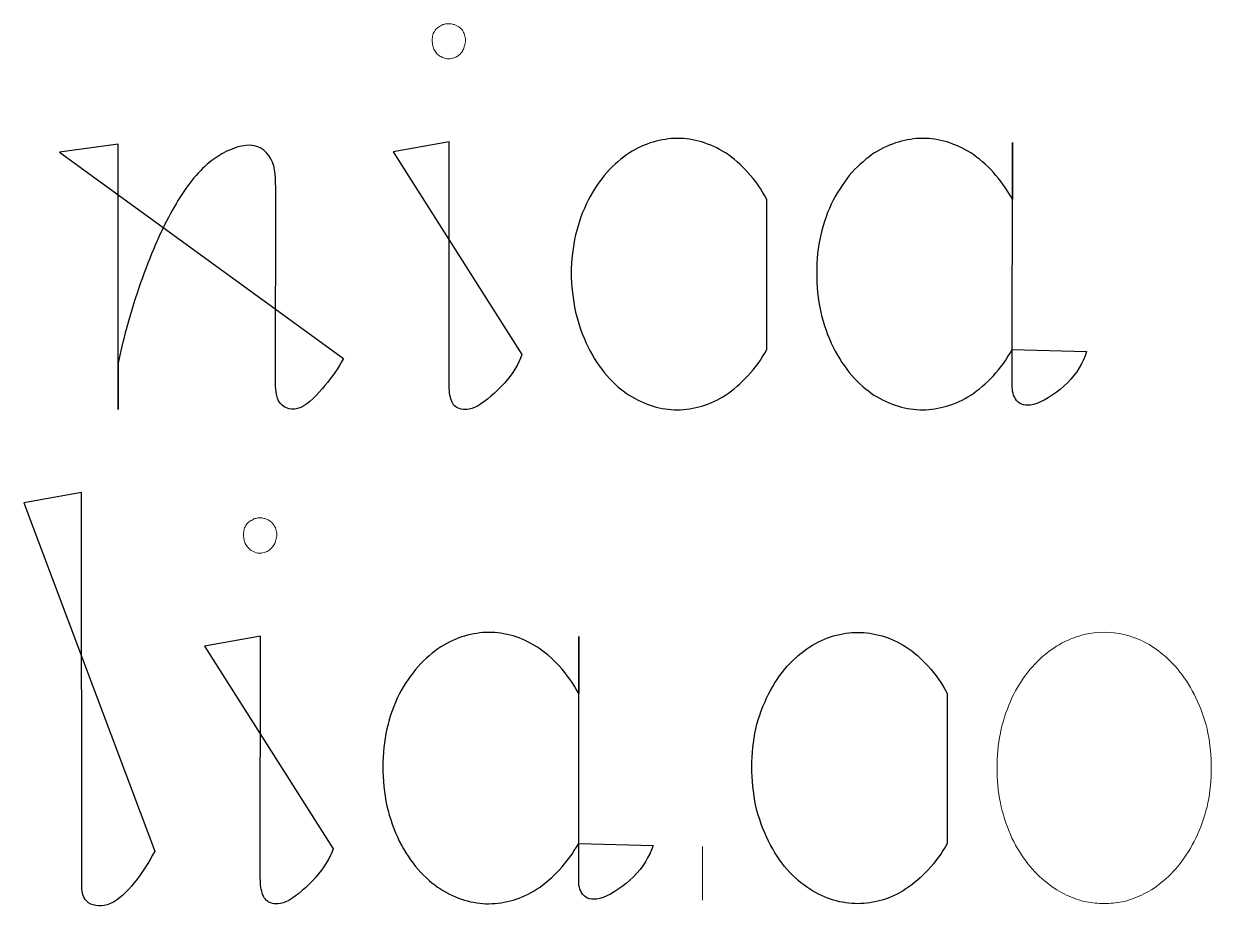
# Model space of a CAD drawing. Header units: centimetres. Extents: x -9.8 to 9.8, y -7.3 to 7.3.
# Drawn here: x -7.575 to -6.762, y 6.019 to 6.623 of the extents above; entities that cross this region are included whole.
import ezdxf

# ---------------------------------------------------------------- set-up
doc = ezdxf.new("R2010")
doc.units = ezdxf.units.CM
doc.header["$MEASUREMENT"] = 0
doc.layers.add('Layer 1', color=7, linetype='Continuous')

msp = doc.modelspace()

# ---------------------------------------------------------------- linework, layer by layer
at = {"layer": 'Layer 1', "color": 7, "lineweight": 0}
for points, knots in [([(-7.28824, 6.62276), (-7.28747, 6.62295), (-7.28671, 6.62313), (-7.28575, 6.62332), (-7.28575, 6.62332), (-7.28498, 6.62332), (-7.28403, 6.62332), (-7.28308, 6.62332), (-7.28308, 6.62332), (-7.28213, 6.62313), (-7.28136, 6.62295), (-7.28022, 6.62276), (-7.28022, 6.62276), (-7.27831, 6.62181), (-7.27622, 6.62067), (-7.2749, 6.61895), (-7.2749, 6.61895), (-7.27432, 6.61781), (-7.27376, 6.61686), (-7.27337, 6.61572), (-7.27337, 6.61572), (-7.27298, 6.61458), (-7.27279, 6.61323), (-7.27279, 6.61191), (-7.27279, 6.61191), (-7.27279, 6.61077), (-7.27298, 6.60942), (-7.27337, 6.60829), (-7.27337, 6.60829), (-7.27376, 6.60716), (-7.27393, 6.60601), (-7.27451, 6.60525), (-7.27451, 6.60525), (-7.27507, 6.6043), (-7.27565, 6.60334), (-7.27642, 6.60258), (-7.27642, 6.60258), (-7.27737, 6.60181), (-7.27793, 6.60126), (-7.2787, 6.60086), (-7.2787, 6.60086), (-7.27965, 6.6003), (-7.28042, 6.59991), (-7.28137, 6.59972), (-7.28137, 6.59972), (-7.28423, 6.59877), (-7.28709, 6.59932), (-7.28957, 6.60086), (-7.28957, 6.60086), (-7.29052, 6.60126), (-7.29129, 6.60181), (-7.29206, 6.60258), (-7.29206, 6.60258), (-7.29301, 6.60335), (-7.29338, 6.6043), (-7.29397, 6.60525), (-7.29397, 6.60525), (-7.29453, 6.60602), (-7.29492, 6.60716), (-7.29511, 6.60829), (-7.29511, 6.60829), (-7.29548, 6.60943), (-7.29548, 6.61078), (-7.29548, 6.61191), (-7.29548, 6.61191), (-7.29548, 6.61326), (-7.29548, 6.61458), (-7.29511, 6.61572), (-7.29511, 6.61572), (-7.29474, 6.61686), (-7.29416, 6.61781), (-7.29358, 6.61895), (-7.29358, 6.61895), (-7.293, 6.61972), (-7.29205, 6.62048), (-7.2913, 6.62104), (-7.2913, 6.62104), (-7.29014, 6.62162), (-7.28919, 6.6222), (-7.28824, 6.62276)], [0, 0, 0, 0, 0.047619, 0.047619, 0.047619, 0.047619, 0.095238, 0.095238, 0.095238, 0.095238, 0.142857, 0.142857, 0.142857, 0.142857, 0.190476, 0.190476, 0.190476, 0.190476, 0.238095, 0.238095, 0.238095, 0.238095, 0.285714, 0.285714, 0.285714, 0.285714, 0.333333, 0.333333, 0.333333, 0.333333, 0.380952, 0.380952, 0.380952, 0.380952, 0.428571, 0.428571, 0.428571, 0.428571, 0.47619, 0.47619, 0.47619, 0.47619, 0.52381, 0.52381, 0.52381, 0.52381, 0.571429, 0.571429, 0.571429, 0.571429, 0.619048, 0.619048, 0.619048, 0.619048, 0.666667, 0.666667, 0.666667, 0.666667, 0.714286, 0.714286, 0.714286, 0.714286, 0.761905, 0.761905, 0.761905, 0.761905, 0.809524, 0.809524, 0.809524, 0.809524, 0.857143, 0.857143, 0.857143, 0.857143, 0.904762, 0.904762, 0.904762, 0.904762, 1, 1, 1, 1]), ([(-7.41759, 6.28444), (-7.41664, 6.28463), (-7.41587, 6.28481), (-7.41492, 6.285), (-7.41492, 6.285), (-7.41415, 6.285), (-7.4132, 6.285), (-7.41225, 6.285), (-7.41225, 6.285), (-7.4113, 6.28481), (-7.41034, 6.28463), (-7.40939, 6.28444), (-7.40939, 6.28444), (-7.40748, 6.28367), (-7.40539, 6.28235), (-7.40426, 6.28063), (-7.40426, 6.28063), (-7.40349, 6.27949), (-7.40294, 6.27854), (-7.40254, 6.27738), (-7.40254, 6.27738), (-7.40217, 6.27606), (-7.40196, 6.27489), (-7.40196, 6.27357), (-7.40196, 6.27357), (-7.40196, 6.27225), (-7.40215, 6.27108), (-7.40254, 6.26995), (-7.40254, 6.26995), (-7.40273, 6.26881), (-7.4031, 6.26767), (-7.40368, 6.26691), (-7.40368, 6.26691), (-7.40424, 6.26596), (-7.40482, 6.265), (-7.40559, 6.26442), (-7.40559, 6.26442), (-7.40636, 6.26347), (-7.4071, 6.26289), (-7.40787, 6.26251), (-7.40787, 6.26251), (-7.40882, 6.26195), (-7.40959, 6.26156), (-7.41054, 6.26137), (-7.41054, 6.26137), (-7.4134, 6.2606), (-7.41626, 6.26081), (-7.41893, 6.26251), (-7.41893, 6.26251), (-7.4197, 6.26288), (-7.42046, 6.26346), (-7.42121, 6.26442), (-7.42121, 6.26442), (-7.42198, 6.265), (-7.42253, 6.26595), (-7.42312, 6.26691), (-7.42312, 6.26691), (-7.42368, 6.26768), (-7.42407, 6.26882), (-7.42426, 6.26995), (-7.42426, 6.26995), (-7.42463, 6.27109), (-7.42463, 6.27223), (-7.42463, 6.27357), (-7.42463, 6.27357), (-7.42463, 6.27492), (-7.42463, 6.27606), (-7.42426, 6.27738), (-7.42426, 6.27738), (-7.42389, 6.27852), (-7.42349, 6.27947), (-7.42273, 6.28063), (-7.42273, 6.28063), (-7.42196, 6.2814), (-7.42138, 6.28216), (-7.42045, 6.28272), (-7.42045, 6.28272), (-7.41931, 6.28348), (-7.41836, 6.28367), (-7.41759, 6.28444)], [0, 0, 0, 0, 0.047619, 0.047619, 0.047619, 0.047619, 0.095238, 0.095238, 0.095238, 0.095238, 0.142857, 0.142857, 0.142857, 0.142857, 0.190476, 0.190476, 0.190476, 0.190476, 0.238095, 0.238095, 0.238095, 0.238095, 0.285714, 0.285714, 0.285714, 0.285714, 0.333333, 0.333333, 0.333333, 0.333333, 0.380952, 0.380952, 0.380952, 0.380952, 0.428571, 0.428571, 0.428571, 0.428571, 0.47619, 0.47619, 0.47619, 0.47619, 0.52381, 0.52381, 0.52381, 0.52381, 0.571429, 0.571429, 0.571429, 0.571429, 0.619048, 0.619048, 0.619048, 0.619048, 0.666667, 0.666667, 0.666667, 0.666667, 0.714286, 0.714286, 0.714286, 0.714286, 0.761905, 0.761905, 0.761905, 0.761905, 0.809524, 0.809524, 0.809524, 0.809524, 0.857143, 0.857143, 0.857143, 0.857143, 0.904762, 0.904762, 0.904762, 0.904762, 1, 1, 1, 1]), ([(-6.83601, 6.02115), (-6.83601, 6.02115), (-6.83734, 6.02115), (-6.83734, 6.02115), (-6.83734, 6.02115), (-6.84134, 6.02115), (-6.84515, 6.02171), (-6.84954, 6.02247), (-6.84954, 6.02247), (-6.85393, 6.02382), (-6.85848, 6.02533), (-6.86306, 6.02763), (-6.86306, 6.02763), (-6.86745, 6.02991), (-6.87219, 6.03295), (-6.87658, 6.03676), (-6.87658, 6.03676), (-6.88097, 6.04038), (-6.88515, 6.04496), (-6.88933, 6.05028), (-6.88933, 6.05028), (-6.89333, 6.05562), (-6.89695, 6.06171), (-6.89981, 6.06838), (-6.89981, 6.06838), (-6.90267, 6.07523), (-6.90515, 6.08248), (-6.90666, 6.0901), (-6.90666, 6.0901), (-6.90819, 6.09791), (-6.90894, 6.10592), (-6.90894, 6.11391), (-6.90894, 6.11391), (-6.90894, 6.1219), (-6.90817, 6.12992), (-6.90666, 6.13772), (-6.90666, 6.13772), (-6.90513, 6.14534), (-6.90266, 6.15259), (-6.89981, 6.15944), (-6.89981, 6.15944), (-6.89695, 6.16611), (-6.89333, 6.17219), (-6.88933, 6.17754), (-6.88933, 6.17754), (-6.88515, 6.18288), (-6.88094, 6.18744), (-6.87658, 6.19106), (-6.87658, 6.19106), (-6.86764, 6.19868), (-6.85848, 6.20286), (-6.84933, 6.20516), (-6.84933, 6.20516), (-6.8402, 6.20725), (-6.83105, 6.20725), (-6.82189, 6.20516), (-6.82189, 6.20516), (-6.8175, 6.20402), (-6.81276, 6.20249), (-6.80837, 6.20021), (-6.80837, 6.20021), (-6.80361, 6.19793), (-6.79922, 6.19489), (-6.79485, 6.19108), (-6.79485, 6.19108), (-6.79027, 6.18746), (-6.78609, 6.18288), (-6.78228, 6.17756), (-6.78228, 6.17756), (-6.77828, 6.17222), (-6.77466, 6.16613), (-6.77162, 6.15946), (-6.77162, 6.15946), (-6.76858, 6.15261), (-6.76609, 6.14536), (-6.76458, 6.13774), (-6.76458, 6.13774), (-6.76305, 6.12993), (-6.7623, 6.12192), (-6.7623, 6.11393), (-6.7623, 6.11393), (-6.7623, 6.10594), (-6.76307, 6.09792), (-6.76458, 6.09012), (-6.76458, 6.09012), (-6.76611, 6.0825), (-6.76858, 6.07525), (-6.77162, 6.0684), (-6.77162, 6.0684), (-6.77466, 6.06173), (-6.77829, 6.05565), (-6.78228, 6.0503), (-6.78228, 6.0503), (-6.78609, 6.04496), (-6.79027, 6.0404), (-6.79485, 6.03678), (-6.79485, 6.03678), (-6.79924, 6.03297), (-6.80361, 6.02993), (-6.80837, 6.02765), (-6.80837, 6.02765), (-6.81276, 6.02537), (-6.8175, 6.02384), (-6.82171, 6.02249), (-6.82171, 6.02249), (-6.8261, 6.02172), (-6.8301, 6.02117), (-6.83391, 6.02117), (-6.83391, 6.02117), (-6.83391, 6.02117), (-6.83601, 6.02118), (-6.83601, 6.02118), (-6.83601, 6.02118), (-6.83601, 6.02118), (-6.83601, 6.02115), (-6.83601, 6.02115)], [0, 0, 0, 0, 0.033333, 0.033333, 0.033333, 0.033333, 0.066667, 0.066667, 0.066667, 0.066667, 0.1, 0.1, 0.1, 0.1, 0.133333, 0.133333, 0.133333, 0.133333, 0.166667, 0.166667, 0.166667, 0.166667, 0.2, 0.2, 0.2, 0.2, 0.233333, 0.233333, 0.233333, 0.233333, 0.266667, 0.266667, 0.266667, 0.266667, 0.3, 0.3, 0.3, 0.3, 0.333333, 0.333333, 0.333333, 0.333333, 0.366667, 0.366667, 0.366667, 0.366667, 0.4, 0.4, 0.4, 0.4, 0.433333, 0.433333, 0.433333, 0.433333, 0.466667, 0.466667, 0.466667, 0.466667, 0.5, 0.5, 0.5, 0.5, 0.533333, 0.533333, 0.533333, 0.533333, 0.566667, 0.566667, 0.566667, 0.566667, 0.6, 0.6, 0.6, 0.6, 0.633333, 0.633333, 0.633333, 0.633333, 0.666667, 0.666667, 0.666667, 0.666667, 0.7, 0.7, 0.7, 0.7, 0.733333, 0.733333, 0.733333, 0.733333, 0.766667, 0.766667, 0.766667, 0.766667, 0.8, 0.8, 0.8, 0.8, 0.833333, 0.833333, 0.833333, 0.833333, 0.866667, 0.866667, 0.866667, 0.866667, 0.9, 0.9, 0.9, 0.9, 0.933333, 0.933333, 0.933333, 0.933333, 1, 1, 1, 1]), ([(-7.11052, 6.0602), (-7.11052, 6.0602), (-7.11052, 6.02345), (-7.11052, 6.02345), (-7.11052, 6.02345), (-7.11052, 6.02345), (-7.11052, 6.0602), (-7.11052, 6.0602)], [0, 0, 0, 0, 0.333333, 0.333333, 0.333333, 0.333333, 1, 1, 1, 1])]:
    msp.add_open_spline(points, degree=3, knots=knots, dxfattribs=at)
at = {"layer": 'Layer 1', "color": 7}
for points, knots in [([(-7.06649, 6.40024), (-7.07011, 6.39376), (-7.07469, 6.38749), (-7.07945, 6.38233), (-7.07945, 6.38233), (-7.08421, 6.3772), (-7.08935, 6.37262), (-7.09469, 6.36918), (-7.09469, 6.36918), (-7.10003, 6.36556), (-7.10554, 6.36328), (-7.11107, 6.36156), (-7.11107, 6.36156), (-7.11641, 6.36003), (-7.12213, 6.35907), (-7.12784, 6.35907), (-7.12784, 6.35907), (-7.13869, 6.35907), (-7.14993, 6.36232), (-7.16081, 6.36918), (-7.16081, 6.36918), (-7.16634, 6.37262), (-7.1711, 6.37699), (-7.17605, 6.38252), (-7.17605, 6.38252), (-7.18081, 6.38805), (-7.18518, 6.39453), (-7.1888, 6.40194), (-7.1888, 6.40194), (-7.19242, 6.40937), (-7.19547, 6.41755), (-7.19737, 6.42594), (-7.19737, 6.42594), (-7.19928, 6.43488), (-7.20041, 6.44385), (-7.20041, 6.45261), (-7.20041, 6.45261), (-7.20041, 6.46176), (-7.19927, 6.47052), (-7.19737, 6.47872), (-7.19737, 6.47872), (-7.19546, 6.48711), (-7.19242, 6.49528), (-7.1888, 6.50253), (-7.1888, 6.50253), (-7.18518, 6.50957), (-7.18081, 6.51605), (-7.17605, 6.52158), (-7.17605, 6.52158), (-7.1711, 6.52692), (-7.16594, 6.53129), (-7.16062, 6.53492), (-7.16062, 6.53492), (-7.15528, 6.53817), (-7.14977, 6.54082), (-7.14424, 6.54235), (-7.14424, 6.54235), (-7.13871, 6.54386), (-7.13318, 6.54484), (-7.12786, 6.54484), (-7.12786, 6.54484), (-7.11662, 6.54484), (-7.10558, 6.54161), (-7.09471, 6.53492), (-7.09471, 6.53492), (-7.08937, 6.5313), (-7.08423, 6.52693), (-7.07947, 6.52158), (-7.07947, 6.52158), (-7.07452, 6.51624), (-7.07013, 6.50978), (-7.06651, 6.50311), (-7.06651, 6.50311), (-7.06651, 6.50311), (-7.06649, 6.40024), (-7.06649, 6.40024)], [0, 0, 0, 0, 0.05, 0.05, 0.05, 0.05, 0.1, 0.1, 0.1, 0.1, 0.15, 0.15, 0.15, 0.15, 0.2, 0.2, 0.2, 0.2, 0.25, 0.25, 0.25, 0.25, 0.3, 0.3, 0.3, 0.3, 0.35, 0.35, 0.35, 0.35, 0.4, 0.4, 0.4, 0.4, 0.45, 0.45, 0.45, 0.45, 0.5, 0.5, 0.5, 0.5, 0.55, 0.55, 0.55, 0.55, 0.6, 0.6, 0.6, 0.6, 0.65, 0.65, 0.65, 0.65, 0.7, 0.7, 0.7, 0.7, 0.75, 0.75, 0.75, 0.75, 0.8, 0.8, 0.8, 0.8, 0.85, 0.85, 0.85, 0.85, 0.9, 0.9, 0.9, 0.9, 1, 1, 1, 1]), ([(-6.89848, 6.40024), (-6.90229, 6.39376), (-6.90668, 6.38749), (-6.91144, 6.38233), (-6.91144, 6.38233), (-6.9162, 6.3772), (-6.92155, 6.37262), (-6.92687, 6.36918), (-6.92687, 6.36918), (-6.932, 6.36556), (-6.93753, 6.36328), (-6.94343, 6.36156), (-6.94343, 6.36156), (-6.94856, 6.36003), (-6.95409, 6.35907), (-6.95981, 6.35907), (-6.95981, 6.35907), (-6.97087, 6.35907), (-6.98211, 6.36232), (-6.99315, 6.36918), (-6.99315, 6.36918), (-6.99828, 6.37262), (-7.00344, 6.37699), (-7.00839, 6.38252), (-7.00839, 6.38252), (-7.01297, 6.38805), (-7.01733, 6.39453), (-7.02114, 6.40194), (-7.02114, 6.40194), (-7.02476, 6.40937), (-7.02762, 6.41755), (-7.02953, 6.42594), (-7.02953, 6.42594), (-7.03162, 6.43488), (-7.03239, 6.44385), (-7.03239, 6.45261), (-7.03239, 6.45261), (-7.03239, 6.46176), (-7.03162, 6.47052), (-7.02953, 6.47872), (-7.02953, 6.47872), (-7.02762, 6.48711), (-7.02477, 6.49528), (-7.02114, 6.50253), (-7.02114, 6.50253), (-7.01733, 6.50957), (-7.01294, 6.51605), (-7.00839, 6.52158), (-7.00839, 6.52158), (-7.00326, 6.52692), (-6.9981, 6.53129), (-6.99278, 6.53492), (-6.99278, 6.53492), (-6.98744, 6.53817), (-6.98193, 6.54082), (-6.9764, 6.54235), (-6.9764, 6.54235), (-6.97087, 6.54386), (-6.96534, 6.54484), (-6.95984, 6.54484), (-6.95984, 6.54484), (-6.94881, 6.54484), (-6.93775, 6.54161), (-6.92687, 6.53492), (-6.92687, 6.53492), (-6.92153, 6.5313), (-6.91621, 6.52693), (-6.91144, 6.52158), (-6.91144, 6.52158), (-6.90668, 6.51624), (-6.9021, 6.50978), (-6.89829, 6.50311), (-6.89829, 6.50311), (-6.89829, 6.50311), (-6.89829, 6.54198), (-6.89829, 6.54198), (-6.89829, 6.54198), (-6.89829, 6.54198), (-6.89848, 6.37453), (-6.89848, 6.37453), (-6.89848, 6.37453), (-6.89848, 6.37091), (-6.89734, 6.3671), (-6.89467, 6.36442), (-6.89467, 6.36442), (-6.89181, 6.36214), (-6.88782, 6.36117), (-6.88171, 6.36347), (-6.88171, 6.36347), (-6.87541, 6.36575), (-6.86705, 6.37128), (-6.86075, 6.37757), (-6.86075, 6.37757), (-6.85427, 6.38405), (-6.85009, 6.39109), (-6.8476, 6.3989), (-6.8476, 6.3989), (-6.8476, 6.3989), (-6.89848, 6.40024), (-6.89848, 6.40024)], [0, 0, 0, 0, 0.038462, 0.038462, 0.038462, 0.038462, 0.076923, 0.076923, 0.076923, 0.076923, 0.115385, 0.115385, 0.115385, 0.115385, 0.153846, 0.153846, 0.153846, 0.153846, 0.192308, 0.192308, 0.192308, 0.192308, 0.230769, 0.230769, 0.230769, 0.230769, 0.269231, 0.269231, 0.269231, 0.269231, 0.307692, 0.307692, 0.307692, 0.307692, 0.346154, 0.346154, 0.346154, 0.346154, 0.384615, 0.384615, 0.384615, 0.384615, 0.423077, 0.423077, 0.423077, 0.423077, 0.461538, 0.461538, 0.461538, 0.461538, 0.5, 0.5, 0.5, 0.5, 0.538462, 0.538462, 0.538462, 0.538462, 0.576923, 0.576923, 0.576923, 0.576923, 0.615385, 0.615385, 0.615385, 0.615385, 0.653846, 0.653846, 0.653846, 0.653846, 0.692308, 0.692308, 0.692308, 0.692308, 0.730769, 0.730769, 0.730769, 0.730769, 0.769231, 0.769231, 0.769231, 0.769231, 0.807692, 0.807692, 0.807692, 0.807692, 0.846154, 0.846154, 0.846154, 0.846154, 0.884615, 0.884615, 0.884615, 0.884615, 0.923077, 0.923077, 0.923077, 0.923077, 1, 1, 1, 1]), ([(-7.55057, 6.53531), (-7.55057, 6.53531), (-7.51056, 6.54084), (-7.51056, 6.54084), (-7.51056, 6.54084), (-7.51056, 6.54084), (-7.51056, 6.35928), (-7.51056, 6.35928), (-7.51056, 6.35928), (-7.51056, 6.35928), (-7.51056, 6.39108), (-7.51056, 6.39108), (-7.51056, 6.39108), (-7.5058, 6.41336), (-7.49932, 6.43508), (-7.49265, 6.45281), (-7.49265, 6.45281), (-7.48617, 6.47109), (-7.47913, 6.48557), (-7.47225, 6.49776), (-7.47225, 6.49776), (-7.46521, 6.50996), (-7.45815, 6.51967), (-7.44958, 6.5271), (-7.44958, 6.5271), (-7.44101, 6.53432), (-7.4309, 6.5393), (-7.42291, 6.54006), (-7.42291, 6.54006), (-7.4151, 6.54083), (-7.40939, 6.53702), (-7.40595, 6.53091), (-7.40595, 6.53091), (-7.40251, 6.52482), (-7.4027, 6.51644), (-7.4027, 6.50824), (-7.4027, 6.50824), (-7.4027, 6.50824), (-7.40289, 6.37965), (-7.40289, 6.37965), (-7.40289, 6.37965), (-7.40289, 6.37393), (-7.4027, 6.36764), (-7.39964, 6.36364), (-7.39964, 6.36364), (-7.39641, 6.35964), (-7.39125, 6.3583), (-7.38554, 6.3606), (-7.38554, 6.3606), (-7.38001, 6.36309), (-7.37411, 6.36954), (-7.36898, 6.37565), (-7.36898, 6.37565), (-7.36385, 6.38174), (-7.35964, 6.38785), (-7.35623, 6.39412), (-7.35623, 6.39412), (-7.35623, 6.39412), (-7.55057, 6.53531), (-7.55057, 6.53531)], [0, 0, 0, 0, 0.0625, 0.0625, 0.0625, 0.0625, 0.125, 0.125, 0.125, 0.125, 0.1875, 0.1875, 0.1875, 0.1875, 0.25, 0.25, 0.25, 0.25, 0.3125, 0.3125, 0.3125, 0.3125, 0.375, 0.375, 0.375, 0.375, 0.4375, 0.4375, 0.4375, 0.4375, 0.5, 0.5, 0.5, 0.5, 0.5625, 0.5625, 0.5625, 0.5625, 0.625, 0.625, 0.625, 0.625, 0.6875, 0.6875, 0.6875, 0.6875, 0.75, 0.75, 0.75, 0.75, 0.8125, 0.8125, 0.8125, 0.8125, 0.875, 0.875, 0.875, 0.875, 1, 1, 1, 1]), ([(-7.32234, 6.53568), (-7.32234, 6.53568), (-7.28387, 6.54253), (-7.28387, 6.54253), (-7.28387, 6.54253), (-7.28387, 6.54253), (-7.28406, 6.37679), (-7.28406, 6.37679), (-7.28406, 6.37679), (-7.28406, 6.37261), (-7.2835, 6.36822), (-7.28234, 6.36536), (-7.28234, 6.36536), (-7.28139, 6.36232), (-7.27948, 6.3606), (-7.27681, 6.35983), (-7.27681, 6.35983), (-7.27395, 6.35888), (-7.27014, 6.35869), (-7.26461, 6.36155), (-7.26461, 6.36155), (-7.25908, 6.36478), (-7.25165, 6.37108), (-7.24614, 6.37735), (-7.24614, 6.37735), (-7.24042, 6.38365), (-7.23661, 6.3901), (-7.23413, 6.3968), (-7.23413, 6.3968), (-7.23413, 6.3968), (-7.32234, 6.53568), (-7.32234, 6.53568)], [0, 0, 0, 0, 0.111111, 0.111111, 0.111111, 0.111111, 0.222222, 0.222222, 0.222222, 0.222222, 0.333333, 0.333333, 0.333333, 0.333333, 0.444444, 0.444444, 0.444444, 0.444444, 0.555556, 0.555556, 0.555556, 0.555556, 0.666667, 0.666667, 0.666667, 0.666667, 0.777778, 0.777778, 0.777778, 0.777778, 1, 1, 1, 1]), ([(-7.32234, 6.53568), (-7.32234, 6.53568), (-7.32234, 6.53568), (-7.32234, 6.53568), (-7.32234, 6.53568), (-7.32234, 6.53568), (-7.32234, 6.53568), (-7.32234, 6.53568)], [0, 0, 0, 0, 0.333333, 0.333333, 0.333333, 0.333333, 1, 1, 1, 1]), ([(-7.55057, 6.53531), (-7.55057, 6.53531), (-7.55057, 6.53531), (-7.55057, 6.53531), (-7.55057, 6.53531), (-7.55057, 6.53531), (-7.55057, 6.53531), (-7.55057, 6.53531)], [0, 0, 0, 0, 0.333333, 0.333333, 0.333333, 0.333333, 1, 1, 1, 1]), ([(-7.06649, 6.40024), (-7.06649, 6.40024), (-7.06649, 6.40024), (-7.06649, 6.40024), (-7.06649, 6.40024), (-7.06649, 6.40024), (-7.06649, 6.40024), (-7.06649, 6.40024)], [0, 0, 0, 0, 0.333333, 0.333333, 0.333333, 0.333333, 1, 1, 1, 1]), ([(-6.89848, 6.40024), (-6.89848, 6.40024), (-6.89848, 6.40024), (-6.89848, 6.40024), (-6.89848, 6.40024), (-6.89848, 6.40024), (-6.89848, 6.40024), (-6.89848, 6.40024)], [0, 0, 0, 0, 0.333333, 0.333333, 0.333333, 0.333333, 1, 1, 1, 1]), ([(-7.57515, 6.29528), (-7.57515, 6.29528), (-7.53552, 6.30234), (-7.53552, 6.30234), (-7.53552, 6.30234), (-7.53552, 6.30234), (-7.53533, 6.0326), (-7.53533, 6.0326), (-7.53533, 6.0326), (-7.53533, 6.0286), (-7.53456, 6.02403), (-7.53075, 6.02157), (-7.53075, 6.02157), (-7.52713, 6.01908), (-7.52141, 6.01853), (-7.51588, 6.02099), (-7.51588, 6.02099), (-7.51016, 6.02348), (-7.50482, 6.0288), (-7.4995, 6.03528), (-7.4995, 6.03528), (-7.49434, 6.04176), (-7.48939, 6.0492), (-7.4854, 6.057), (-7.4854, 6.057), (-7.4854, 6.057), (-7.57515, 6.29528), (-7.57515, 6.29528)], [0, 0, 0, 0, 0.125, 0.125, 0.125, 0.125, 0.25, 0.25, 0.25, 0.25, 0.375, 0.375, 0.375, 0.375, 0.5, 0.5, 0.5, 0.5, 0.625, 0.625, 0.625, 0.625, 0.75, 0.75, 0.75, 0.75, 1, 1, 1, 1]), ([(-7.57515, 6.29528), (-7.57515, 6.29528), (-7.57515, 6.29528), (-7.57515, 6.29528), (-7.57515, 6.29528), (-7.57515, 6.29528), (-7.57515, 6.29528), (-7.57515, 6.29528)], [0, 0, 0, 0, 0.333333, 0.333333, 0.333333, 0.333333, 1, 1, 1, 1]), ([(-7.45151, 6.19736), (-7.45151, 6.19736), (-7.41304, 6.20421), (-7.41304, 6.20421), (-7.41304, 6.20421), (-7.41304, 6.20421), (-7.41323, 6.03847), (-7.41323, 6.03847), (-7.41323, 6.03847), (-7.41323, 6.03408), (-7.41267, 6.03008), (-7.41151, 6.02704), (-7.41151, 6.02704), (-7.41035, 6.024), (-7.40865, 6.02246), (-7.40598, 6.02151), (-7.40598, 6.02151), (-7.40331, 6.02056), (-7.39931, 6.02037), (-7.39378, 6.02323), (-7.39378, 6.02323), (-7.38825, 6.02627), (-7.38082, 6.03276), (-7.37531, 6.03905), (-7.37531, 6.03905), (-7.36978, 6.04553), (-7.36578, 6.0518), (-7.3633, 6.05847), (-7.3633, 6.05847), (-7.3633, 6.05847), (-7.45151, 6.19736), (-7.45151, 6.19736)], [0, 0, 0, 0, 0.111111, 0.111111, 0.111111, 0.111111, 0.222222, 0.222222, 0.222222, 0.222222, 0.333333, 0.333333, 0.333333, 0.333333, 0.444444, 0.444444, 0.444444, 0.444444, 0.555556, 0.555556, 0.555556, 0.555556, 0.666667, 0.666667, 0.666667, 0.666667, 0.777778, 0.777778, 0.777778, 0.777778, 1, 1, 1, 1]), ([(-7.19529, 6.06211), (-7.1991, 6.05563), (-7.20368, 6.04936), (-7.20844, 6.0442), (-7.20844, 6.0442), (-7.2132, 6.03907), (-7.21836, 6.03449), (-7.22368, 6.03105), (-7.22368, 6.03105), (-7.22902, 6.02743), (-7.23453, 6.02515), (-7.24024, 6.02343), (-7.24024, 6.02343), (-7.24558, 6.0219), (-7.25109, 6.02094), (-7.2568, 6.02094), (-7.2568, 6.02094), (-7.26783, 6.02094), (-7.27908, 6.02417), (-7.28995, 6.03105), (-7.28995, 6.03105), (-7.29511, 6.03449), (-7.30024, 6.03886), (-7.30519, 6.04439), (-7.30519, 6.04439), (-7.30995, 6.04992), (-7.31432, 6.0564), (-7.31815, 6.06381), (-7.31815, 6.06381), (-7.32159, 6.07124), (-7.32463, 6.07942), (-7.32654, 6.08781), (-7.32654, 6.08781), (-7.32845, 6.09675), (-7.3294, 6.10572), (-7.3294, 6.11467), (-7.3294, 6.11467), (-7.3294, 6.12362), (-7.32845, 6.1324), (-7.32654, 6.14057), (-7.32654, 6.14057), (-7.32463, 6.14914), (-7.32178, 6.15695), (-7.31815, 6.16438), (-7.31815, 6.16438), (-7.31434, 6.17142), (-7.30995, 6.1779), (-7.30519, 6.18343), (-7.30519, 6.18343), (-7.30024, 6.18877), (-7.29508, 6.19314), (-7.28976, 6.19677), (-7.28976, 6.19677), (-7.28423, 6.2), (-7.2787, 6.20267), (-7.27338, 6.2042), (-7.27338, 6.2042), (-7.26785, 6.20573), (-7.26232, 6.20669), (-7.25682, 6.20669), (-7.25682, 6.20669), (-7.24576, 6.20669), (-7.23452, 6.20346), (-7.22404, 6.19679), (-7.22404, 6.19679), (-7.21851, 6.19317), (-7.21319, 6.1888), (-7.20843, 6.18345), (-7.20843, 6.18345), (-7.20348, 6.17813), (-7.19909, 6.17165), (-7.19528, 6.16477), (-7.19528, 6.16477), (-7.19528, 6.16477), (-7.19528, 6.20382), (-7.19528, 6.20382), (-7.19528, 6.20382), (-7.19528, 6.20382), (-7.19528, 6.03637), (-7.19528, 6.03637), (-7.19528, 6.03637), (-7.19528, 6.03275), (-7.19433, 6.02894), (-7.19147, 6.02626), (-7.19147, 6.02626), (-7.1888, 6.02398), (-7.1848, 6.02303), (-7.17851, 6.02531), (-7.17851, 6.02531), (-7.17242, 6.02759), (-7.16404, 6.03312), (-7.15774, 6.03941), (-7.15774, 6.03941), (-7.15126, 6.04571), (-7.14708, 6.05312), (-7.1444, 6.06074), (-7.1444, 6.06074), (-7.1444, 6.06074), (-7.19529, 6.06211), (-7.19529, 6.06211)], [0, 0, 0, 0, 0.038462, 0.038462, 0.038462, 0.038462, 0.076923, 0.076923, 0.076923, 0.076923, 0.115385, 0.115385, 0.115385, 0.115385, 0.153846, 0.153846, 0.153846, 0.153846, 0.192308, 0.192308, 0.192308, 0.192308, 0.230769, 0.230769, 0.230769, 0.230769, 0.269231, 0.269231, 0.269231, 0.269231, 0.307692, 0.307692, 0.307692, 0.307692, 0.346154, 0.346154, 0.346154, 0.346154, 0.384615, 0.384615, 0.384615, 0.384615, 0.423077, 0.423077, 0.423077, 0.423077, 0.461538, 0.461538, 0.461538, 0.461538, 0.5, 0.5, 0.5, 0.5, 0.538462, 0.538462, 0.538462, 0.538462, 0.576923, 0.576923, 0.576923, 0.576923, 0.615385, 0.615385, 0.615385, 0.615385, 0.653846, 0.653846, 0.653846, 0.653846, 0.692308, 0.692308, 0.692308, 0.692308, 0.730769, 0.730769, 0.730769, 0.730769, 0.769231, 0.769231, 0.769231, 0.769231, 0.807692, 0.807692, 0.807692, 0.807692, 0.846154, 0.846154, 0.846154, 0.846154, 0.884615, 0.884615, 0.884615, 0.884615, 0.923077, 0.923077, 0.923077, 0.923077, 1, 1, 1, 1]), ([(-6.94306, 6.16479), (-6.9465, 6.17164), (-6.95105, 6.17813), (-6.95602, 6.18347), (-6.95602, 6.18347), (-6.96078, 6.18881), (-6.96594, 6.19318), (-6.97126, 6.19681), (-6.97126, 6.19681), (-6.98211, 6.20348), (-6.99317, 6.20671), (-7.00423, 6.20671), (-7.00423, 6.20671), (-7.00976, 6.20671), (-7.01526, 6.20576), (-7.02079, 6.20422), (-7.02079, 6.20422), (-7.02632, 6.20269), (-7.03203, 6.20004), (-7.03717, 6.19679), (-7.03717, 6.19679), (-7.04249, 6.19317), (-7.04765, 6.1888), (-7.0526, 6.18345), (-7.0526, 6.18345), (-7.05736, 6.17792), (-7.06175, 6.17144), (-7.06535, 6.1644), (-7.06535, 6.1644), (-7.06897, 6.15697), (-7.07202, 6.14916), (-7.07411, 6.14059), (-7.07411, 6.14059), (-7.07583, 6.13239), (-7.07678, 6.12363), (-7.07678, 6.11469), (-7.07678, 6.11469), (-7.07678, 6.10575), (-7.07583, 6.09678), (-7.07411, 6.08783), (-7.07411, 6.08783), (-7.07202, 6.07944), (-7.06898, 6.07127), (-7.06535, 6.06383), (-7.06535, 6.06383), (-7.06173, 6.0564), (-7.05736, 6.04991), (-7.0526, 6.04441), (-7.0526, 6.04441), (-7.04765, 6.03888), (-7.04249, 6.03449), (-7.03736, 6.03107), (-7.03736, 6.03107), (-7.02651, 6.02422), (-7.01527, 6.02096), (-7.00421, 6.02096), (-7.00421, 6.02096), (-6.99868, 6.02096), (-6.99315, 6.02191), (-6.98765, 6.02345), (-6.98765, 6.02345), (-6.98212, 6.02517), (-6.97659, 6.02745), (-6.97127, 6.03107), (-6.97127, 6.03107), (-6.96593, 6.03451), (-6.96079, 6.03906), (-6.95603, 6.04422), (-6.95603, 6.04422), (-6.95127, 6.04938), (-6.94669, 6.05565), (-6.94307, 6.06213), (-6.94307, 6.06213), (-6.94307, 6.06213), (-6.94306, 6.16479), (-6.94306, 6.16479)], [0, 0, 0, 0, 0.05, 0.05, 0.05, 0.05, 0.1, 0.1, 0.1, 0.1, 0.15, 0.15, 0.15, 0.15, 0.2, 0.2, 0.2, 0.2, 0.25, 0.25, 0.25, 0.25, 0.3, 0.3, 0.3, 0.3, 0.35, 0.35, 0.35, 0.35, 0.4, 0.4, 0.4, 0.4, 0.45, 0.45, 0.45, 0.45, 0.5, 0.5, 0.5, 0.5, 0.55, 0.55, 0.55, 0.55, 0.6, 0.6, 0.6, 0.6, 0.65, 0.65, 0.65, 0.65, 0.7, 0.7, 0.7, 0.7, 0.75, 0.75, 0.75, 0.75, 0.8, 0.8, 0.8, 0.8, 0.85, 0.85, 0.85, 0.85, 0.9, 0.9, 0.9, 0.9, 1, 1, 1, 1]), ([(-7.45151, 6.19736), (-7.45151, 6.19736), (-7.45151, 6.19736), (-7.45151, 6.19736), (-7.45151, 6.19736), (-7.45151, 6.19736), (-7.45151, 6.19736), (-7.45151, 6.19736)], [0, 0, 0, 0, 0.333333, 0.333333, 0.333333, 0.333333, 1, 1, 1, 1]), ([(-6.94306, 6.16479), (-6.94306, 6.16479), (-6.94306, 6.16479), (-6.94306, 6.16479), (-6.94306, 6.16479), (-6.94306, 6.16479), (-6.94306, 6.16479), (-6.94306, 6.16479)], [0, 0, 0, 0, 0.333333, 0.333333, 0.333333, 0.333333, 1, 1, 1, 1]), ([(-7.19529, 6.06211), (-7.19529, 6.06211), (-7.19529, 6.06211), (-7.19529, 6.06211), (-7.19529, 6.06211), (-7.19529, 6.06211), (-7.19529, 6.06211), (-7.19529, 6.06211)], [0, 0, 0, 0, 0.333333, 0.333333, 0.333333, 0.333333, 1, 1, 1, 1])]:
    msp.add_open_spline(points, degree=3, knots=knots, dxfattribs=at)
at = {"layer": 'Layer 1', "lineweight": 0}
for points, knots in [([(-7.06649, 6.40024), (-7.07011, 6.39376), (-7.07469, 6.38749), (-7.07945, 6.38233), (-7.07945, 6.38233), (-7.08421, 6.3772), (-7.08935, 6.37262), (-7.09469, 6.36918), (-7.09469, 6.36918), (-7.10003, 6.36556), (-7.10554, 6.36328), (-7.11107, 6.36156), (-7.11107, 6.36156), (-7.11641, 6.36003), (-7.12213, 6.35907), (-7.12784, 6.35907), (-7.12784, 6.35907), (-7.13869, 6.35907), (-7.14993, 6.36232), (-7.16081, 6.36918), (-7.16081, 6.36918), (-7.16634, 6.37262), (-7.1711, 6.37699), (-7.17605, 6.38252), (-7.17605, 6.38252), (-7.18081, 6.38805), (-7.18518, 6.39453), (-7.1888, 6.40194), (-7.1888, 6.40194), (-7.19242, 6.40937), (-7.19547, 6.41755), (-7.19737, 6.42594), (-7.19737, 6.42594), (-7.19928, 6.43488), (-7.20041, 6.44385), (-7.20041, 6.45261), (-7.20041, 6.45261), (-7.20041, 6.46176), (-7.19927, 6.47052), (-7.19737, 6.47872), (-7.19737, 6.47872), (-7.19546, 6.48711), (-7.19242, 6.49528), (-7.1888, 6.50253), (-7.1888, 6.50253), (-7.18518, 6.50957), (-7.18081, 6.51605), (-7.17605, 6.52158), (-7.17605, 6.52158), (-7.1711, 6.52692), (-7.16594, 6.53129), (-7.16062, 6.53492), (-7.16062, 6.53492), (-7.15528, 6.53817), (-7.14977, 6.54082), (-7.14424, 6.54235), (-7.14424, 6.54235), (-7.13871, 6.54386), (-7.13318, 6.54484), (-7.12786, 6.54484), (-7.12786, 6.54484), (-7.11662, 6.54484), (-7.10558, 6.54161), (-7.09471, 6.53492), (-7.09471, 6.53492), (-7.08937, 6.5313), (-7.08423, 6.52693), (-7.07947, 6.52158), (-7.07947, 6.52158), (-7.07452, 6.51624), (-7.07013, 6.50978), (-7.06651, 6.50311)], [0, 0, 0, 0, 0.052632, 0.052632, 0.052632, 0.052632, 0.105263, 0.105263, 0.105263, 0.105263, 0.157895, 0.157895, 0.157895, 0.157895, 0.210526, 0.210526, 0.210526, 0.210526, 0.263158, 0.263158, 0.263158, 0.263158, 0.315789, 0.315789, 0.315789, 0.315789, 0.368421, 0.368421, 0.368421, 0.368421, 0.421053, 0.421053, 0.421053, 0.421053, 0.473684, 0.473684, 0.473684, 0.473684, 0.526316, 0.526316, 0.526316, 0.526316, 0.578947, 0.578947, 0.578947, 0.578947, 0.631579, 0.631579, 0.631579, 0.631579, 0.684211, 0.684211, 0.684211, 0.684211, 0.736842, 0.736842, 0.736842, 0.736842, 0.789474, 0.789474, 0.789474, 0.789474, 0.842105, 0.842105, 0.842105, 0.842105, 0.894737, 0.894737, 0.894737, 0.894737, 1, 1, 1, 1]), ([(-6.89848, 6.40024), (-6.90229, 6.39376), (-6.90668, 6.38749), (-6.91144, 6.38233), (-6.91144, 6.38233), (-6.9162, 6.3772), (-6.92155, 6.37262), (-6.92687, 6.36918), (-6.92687, 6.36918), (-6.932, 6.36556), (-6.93753, 6.36328), (-6.94343, 6.36156), (-6.94343, 6.36156), (-6.94856, 6.36003), (-6.95409, 6.35907), (-6.95981, 6.35907), (-6.95981, 6.35907), (-6.97087, 6.35907), (-6.98211, 6.36232), (-6.99315, 6.36918), (-6.99315, 6.36918), (-6.99828, 6.37262), (-7.00344, 6.37699), (-7.00839, 6.38252), (-7.00839, 6.38252), (-7.01297, 6.38805), (-7.01733, 6.39453), (-7.02114, 6.40194), (-7.02114, 6.40194), (-7.02476, 6.40937), (-7.02762, 6.41755), (-7.02953, 6.42594), (-7.02953, 6.42594), (-7.03162, 6.43488), (-7.03239, 6.44385), (-7.03239, 6.45261), (-7.03239, 6.45261), (-7.03239, 6.46176), (-7.03162, 6.47052), (-7.02953, 6.47872), (-7.02953, 6.47872), (-7.02762, 6.48711), (-7.02477, 6.49528), (-7.02114, 6.50253), (-7.02114, 6.50253), (-7.01733, 6.50957), (-7.01294, 6.51605), (-7.00839, 6.52158), (-7.00839, 6.52158), (-7.00326, 6.52692), (-6.9981, 6.53129), (-6.99278, 6.53492), (-6.99278, 6.53492), (-6.98744, 6.53817), (-6.98193, 6.54082), (-6.9764, 6.54235), (-6.9764, 6.54235), (-6.97087, 6.54386), (-6.96534, 6.54484), (-6.95984, 6.54484), (-6.95984, 6.54484), (-6.94881, 6.54484), (-6.93775, 6.54161), (-6.92687, 6.53492), (-6.92687, 6.53492), (-6.92153, 6.5313), (-6.91621, 6.52693), (-6.91144, 6.52158), (-6.91144, 6.52158), (-6.90668, 6.51624), (-6.9021, 6.50978), (-6.89829, 6.50311), (-6.89829, 6.50311), (-6.89829, 6.50311), (-6.89829, 6.54198), (-6.89829, 6.54198), (-6.89829, 6.54198), (-6.89829, 6.54198), (-6.89848, 6.37453), (-6.89848, 6.37453), (-6.89848, 6.37453), (-6.89848, 6.37091), (-6.89734, 6.3671), (-6.89467, 6.36442), (-6.89467, 6.36442), (-6.89181, 6.36214), (-6.88782, 6.36117), (-6.88171, 6.36347), (-6.88171, 6.36347), (-6.87541, 6.36575), (-6.86705, 6.37128), (-6.86075, 6.37757), (-6.86075, 6.37757), (-6.85427, 6.38405), (-6.85009, 6.39109), (-6.8476, 6.3989)], [0, 0, 0, 0, 0.04, 0.04, 0.04, 0.04, 0.08, 0.08, 0.08, 0.08, 0.12, 0.12, 0.12, 0.12, 0.16, 0.16, 0.16, 0.16, 0.2, 0.2, 0.2, 0.2, 0.24, 0.24, 0.24, 0.24, 0.28, 0.28, 0.28, 0.28, 0.32, 0.32, 0.32, 0.32, 0.36, 0.36, 0.36, 0.36, 0.4, 0.4, 0.4, 0.4, 0.44, 0.44, 0.44, 0.44, 0.48, 0.48, 0.48, 0.48, 0.52, 0.52, 0.52, 0.52, 0.56, 0.56, 0.56, 0.56, 0.6, 0.6, 0.6, 0.6, 0.64, 0.64, 0.64, 0.64, 0.68, 0.68, 0.68, 0.68, 0.72, 0.72, 0.72, 0.72, 0.76, 0.76, 0.76, 0.76, 0.8, 0.8, 0.8, 0.8, 0.84, 0.84, 0.84, 0.84, 0.88, 0.88, 0.88, 0.88, 0.92, 0.92, 0.92, 0.92, 1, 1, 1, 1]), ([(-7.55057, 6.53531), (-7.55057, 6.53531), (-7.51056, 6.54084), (-7.51056, 6.54084), (-7.51056, 6.54084), (-7.51056, 6.54084), (-7.51056, 6.35928), (-7.51056, 6.35928), (-7.51056, 6.35928), (-7.51056, 6.35928), (-7.51056, 6.39108), (-7.51056, 6.39108), (-7.51056, 6.39108), (-7.5058, 6.41336), (-7.49932, 6.43508), (-7.49265, 6.45281), (-7.49265, 6.45281), (-7.48617, 6.47109), (-7.47913, 6.48557), (-7.47225, 6.49776), (-7.47225, 6.49776), (-7.46521, 6.50996), (-7.45815, 6.51967), (-7.44958, 6.5271), (-7.44958, 6.5271), (-7.44101, 6.53432), (-7.4309, 6.5393), (-7.42291, 6.54006), (-7.42291, 6.54006), (-7.4151, 6.54083), (-7.40939, 6.53702), (-7.40595, 6.53091), (-7.40595, 6.53091), (-7.40251, 6.52482), (-7.4027, 6.51644), (-7.4027, 6.50824), (-7.4027, 6.50824), (-7.4027, 6.50824), (-7.40289, 6.37965), (-7.40289, 6.37965), (-7.40289, 6.37965), (-7.40289, 6.37393), (-7.4027, 6.36764), (-7.39964, 6.36364), (-7.39964, 6.36364), (-7.39641, 6.35964), (-7.39125, 6.3583), (-7.38554, 6.3606), (-7.38554, 6.3606), (-7.38001, 6.36309), (-7.37411, 6.36954), (-7.36898, 6.37565), (-7.36898, 6.37565), (-7.36385, 6.38174), (-7.35964, 6.38785), (-7.35623, 6.39412)], [0, 0, 0, 0, 0.066667, 0.066667, 0.066667, 0.066667, 0.133333, 0.133333, 0.133333, 0.133333, 0.2, 0.2, 0.2, 0.2, 0.266667, 0.266667, 0.266667, 0.266667, 0.333333, 0.333333, 0.333333, 0.333333, 0.4, 0.4, 0.4, 0.4, 0.466667, 0.466667, 0.466667, 0.466667, 0.533333, 0.533333, 0.533333, 0.533333, 0.6, 0.6, 0.6, 0.6, 0.666667, 0.666667, 0.666667, 0.666667, 0.733333, 0.733333, 0.733333, 0.733333, 0.8, 0.8, 0.8, 0.8, 0.866667, 0.866667, 0.866667, 0.866667, 1, 1, 1, 1]), ([(-7.32234, 6.53568), (-7.32234, 6.53568), (-7.28387, 6.54253), (-7.28387, 6.54253), (-7.28387, 6.54253), (-7.28387, 6.54253), (-7.28406, 6.37679), (-7.28406, 6.37679), (-7.28406, 6.37679), (-7.28406, 6.37261), (-7.2835, 6.36822), (-7.28234, 6.36536), (-7.28234, 6.36536), (-7.28139, 6.36232), (-7.27948, 6.3606), (-7.27681, 6.35983), (-7.27681, 6.35983), (-7.27395, 6.35888), (-7.27014, 6.35869), (-7.26461, 6.36155), (-7.26461, 6.36155), (-7.25908, 6.36478), (-7.25165, 6.37108), (-7.24614, 6.37735), (-7.24614, 6.37735), (-7.24042, 6.38365), (-7.23661, 6.3901), (-7.23413, 6.3968)], [0, 0, 0, 0, 0.125, 0.125, 0.125, 0.125, 0.25, 0.25, 0.25, 0.25, 0.375, 0.375, 0.375, 0.375, 0.5, 0.5, 0.5, 0.5, 0.625, 0.625, 0.625, 0.625, 0.75, 0.75, 0.75, 0.75, 1, 1, 1, 1]), ([(-7.32234, 6.53568), (-7.32234, 6.53568), (-7.32234, 6.53568), (-7.32234, 6.53568), (-7.32234, 6.53568), (-7.32234, 6.53568), (-7.32234, 6.53568), (-7.32234, 6.53568)], [0, 0, 0, 0, 0.333333, 0.333333, 0.333333, 0.333333, 1, 1, 1, 1]), ([(-7.55057, 6.53531), (-7.55057, 6.53531), (-7.55057, 6.53531), (-7.55057, 6.53531), (-7.55057, 6.53531), (-7.55057, 6.53531), (-7.55057, 6.53531), (-7.55057, 6.53531)], [0, 0, 0, 0, 0.333333, 0.333333, 0.333333, 0.333333, 1, 1, 1, 1]), ([(-7.06649, 6.40024), (-7.06649, 6.40024), (-7.06649, 6.40024), (-7.06649, 6.40024), (-7.06649, 6.40024), (-7.06649, 6.40024), (-7.06649, 6.40024), (-7.06649, 6.40024)], [0, 0, 0, 0, 0.333333, 0.333333, 0.333333, 0.333333, 1, 1, 1, 1]), ([(-6.89848, 6.40024), (-6.89848, 6.40024), (-6.89848, 6.40024), (-6.89848, 6.40024), (-6.89848, 6.40024), (-6.89848, 6.40024), (-6.89848, 6.40024), (-6.89848, 6.40024)], [0, 0, 0, 0, 0.333333, 0.333333, 0.333333, 0.333333, 1, 1, 1, 1]), ([(-7.57515, 6.29528), (-7.57515, 6.29528), (-7.53552, 6.30234), (-7.53552, 6.30234), (-7.53552, 6.30234), (-7.53552, 6.30234), (-7.53533, 6.0326), (-7.53533, 6.0326), (-7.53533, 6.0326), (-7.53533, 6.0286), (-7.53456, 6.02403), (-7.53075, 6.02157), (-7.53075, 6.02157), (-7.52713, 6.01908), (-7.52141, 6.01853), (-7.51588, 6.02099), (-7.51588, 6.02099), (-7.51016, 6.02348), (-7.50482, 6.0288), (-7.4995, 6.03528), (-7.4995, 6.03528), (-7.49434, 6.04176), (-7.48939, 6.0492), (-7.4854, 6.057)], [0, 0, 0, 0, 0.142857, 0.142857, 0.142857, 0.142857, 0.285714, 0.285714, 0.285714, 0.285714, 0.428571, 0.428571, 0.428571, 0.428571, 0.571429, 0.571429, 0.571429, 0.571429, 0.714286, 0.714286, 0.714286, 0.714286, 1, 1, 1, 1]), ([(-7.57515, 6.29528), (-7.57515, 6.29528), (-7.57515, 6.29528), (-7.57515, 6.29528), (-7.57515, 6.29528), (-7.57515, 6.29528), (-7.57515, 6.29528), (-7.57515, 6.29528)], [0, 0, 0, 0, 0.333333, 0.333333, 0.333333, 0.333333, 1, 1, 1, 1]), ([(-7.45151, 6.19736), (-7.45151, 6.19736), (-7.41304, 6.20421), (-7.41304, 6.20421), (-7.41304, 6.20421), (-7.41304, 6.20421), (-7.41323, 6.03847), (-7.41323, 6.03847), (-7.41323, 6.03847), (-7.41323, 6.03408), (-7.41267, 6.03008), (-7.41151, 6.02704), (-7.41151, 6.02704), (-7.41035, 6.024), (-7.40865, 6.02246), (-7.40598, 6.02151), (-7.40598, 6.02151), (-7.40331, 6.02056), (-7.39931, 6.02037), (-7.39378, 6.02323), (-7.39378, 6.02323), (-7.38825, 6.02627), (-7.38082, 6.03276), (-7.37531, 6.03905), (-7.37531, 6.03905), (-7.36978, 6.04553), (-7.36578, 6.0518), (-7.3633, 6.05847)], [0, 0, 0, 0, 0.125, 0.125, 0.125, 0.125, 0.25, 0.25, 0.25, 0.25, 0.375, 0.375, 0.375, 0.375, 0.5, 0.5, 0.5, 0.5, 0.625, 0.625, 0.625, 0.625, 0.75, 0.75, 0.75, 0.75, 1, 1, 1, 1]), ([(-7.19529, 6.06211), (-7.1991, 6.05563), (-7.20368, 6.04936), (-7.20844, 6.0442), (-7.20844, 6.0442), (-7.2132, 6.03907), (-7.21836, 6.03449), (-7.22368, 6.03105), (-7.22368, 6.03105), (-7.22902, 6.02743), (-7.23453, 6.02515), (-7.24024, 6.02343), (-7.24024, 6.02343), (-7.24558, 6.0219), (-7.25109, 6.02094), (-7.2568, 6.02094), (-7.2568, 6.02094), (-7.26783, 6.02094), (-7.27908, 6.02417), (-7.28995, 6.03105), (-7.28995, 6.03105), (-7.29511, 6.03449), (-7.30024, 6.03886), (-7.30519, 6.04439), (-7.30519, 6.04439), (-7.30995, 6.04992), (-7.31432, 6.0564), (-7.31815, 6.06381), (-7.31815, 6.06381), (-7.32159, 6.07124), (-7.32463, 6.07942), (-7.32654, 6.08781), (-7.32654, 6.08781), (-7.32845, 6.09675), (-7.3294, 6.10572), (-7.3294, 6.11467), (-7.3294, 6.11467), (-7.3294, 6.12362), (-7.32845, 6.1324), (-7.32654, 6.14057), (-7.32654, 6.14057), (-7.32463, 6.14914), (-7.32178, 6.15695), (-7.31815, 6.16438), (-7.31815, 6.16438), (-7.31434, 6.17142), (-7.30995, 6.1779), (-7.30519, 6.18343), (-7.30519, 6.18343), (-7.30024, 6.18877), (-7.29508, 6.19314), (-7.28976, 6.19677), (-7.28976, 6.19677), (-7.28423, 6.2), (-7.2787, 6.20267), (-7.27338, 6.2042), (-7.27338, 6.2042), (-7.26785, 6.20573), (-7.26232, 6.20669), (-7.25682, 6.20669), (-7.25682, 6.20669), (-7.24576, 6.20669), (-7.23452, 6.20346), (-7.22404, 6.19679), (-7.22404, 6.19679), (-7.21851, 6.19317), (-7.21319, 6.1888), (-7.20843, 6.18345), (-7.20843, 6.18345), (-7.20348, 6.17813), (-7.19909, 6.17165), (-7.19528, 6.16477), (-7.19528, 6.16477), (-7.19528, 6.16477), (-7.19528, 6.20382), (-7.19528, 6.20382), (-7.19528, 6.20382), (-7.19528, 6.20382), (-7.19528, 6.03637), (-7.19528, 6.03637), (-7.19528, 6.03637), (-7.19528, 6.03275), (-7.19433, 6.02894), (-7.19147, 6.02626), (-7.19147, 6.02626), (-7.1888, 6.02398), (-7.1848, 6.02303), (-7.17851, 6.02531), (-7.17851, 6.02531), (-7.17242, 6.02759), (-7.16404, 6.03312), (-7.15774, 6.03941), (-7.15774, 6.03941), (-7.15126, 6.04571), (-7.14708, 6.05312), (-7.1444, 6.06074)], [0, 0, 0, 0, 0.04, 0.04, 0.04, 0.04, 0.08, 0.08, 0.08, 0.08, 0.12, 0.12, 0.12, 0.12, 0.16, 0.16, 0.16, 0.16, 0.2, 0.2, 0.2, 0.2, 0.24, 0.24, 0.24, 0.24, 0.28, 0.28, 0.28, 0.28, 0.32, 0.32, 0.32, 0.32, 0.36, 0.36, 0.36, 0.36, 0.4, 0.4, 0.4, 0.4, 0.44, 0.44, 0.44, 0.44, 0.48, 0.48, 0.48, 0.48, 0.52, 0.52, 0.52, 0.52, 0.56, 0.56, 0.56, 0.56, 0.6, 0.6, 0.6, 0.6, 0.64, 0.64, 0.64, 0.64, 0.68, 0.68, 0.68, 0.68, 0.72, 0.72, 0.72, 0.72, 0.76, 0.76, 0.76, 0.76, 0.8, 0.8, 0.8, 0.8, 0.84, 0.84, 0.84, 0.84, 0.88, 0.88, 0.88, 0.88, 0.92, 0.92, 0.92, 0.92, 1, 1, 1, 1]), ([(-6.94306, 6.16479), (-6.9465, 6.17164), (-6.95105, 6.17813), (-6.95602, 6.18347), (-6.95602, 6.18347), (-6.96078, 6.18881), (-6.96594, 6.19318), (-6.97126, 6.19681), (-6.97126, 6.19681), (-6.98211, 6.20348), (-6.99317, 6.20671), (-7.00423, 6.20671), (-7.00423, 6.20671), (-7.00976, 6.20671), (-7.01526, 6.20576), (-7.02079, 6.20422), (-7.02079, 6.20422), (-7.02632, 6.20269), (-7.03203, 6.20004), (-7.03717, 6.19679), (-7.03717, 6.19679), (-7.04249, 6.19317), (-7.04765, 6.1888), (-7.0526, 6.18345), (-7.0526, 6.18345), (-7.05736, 6.17792), (-7.06175, 6.17144), (-7.06535, 6.1644), (-7.06535, 6.1644), (-7.06897, 6.15697), (-7.07202, 6.14916), (-7.07411, 6.14059), (-7.07411, 6.14059), (-7.07583, 6.13239), (-7.07678, 6.12363), (-7.07678, 6.11469), (-7.07678, 6.11469), (-7.07678, 6.10575), (-7.07583, 6.09678), (-7.07411, 6.08783), (-7.07411, 6.08783), (-7.07202, 6.07944), (-7.06898, 6.07127), (-7.06535, 6.06383), (-7.06535, 6.06383), (-7.06173, 6.0564), (-7.05736, 6.04991), (-7.0526, 6.04441), (-7.0526, 6.04441), (-7.04765, 6.03888), (-7.04249, 6.03449), (-7.03736, 6.03107), (-7.03736, 6.03107), (-7.02651, 6.02422), (-7.01527, 6.02096), (-7.00421, 6.02096), (-7.00421, 6.02096), (-6.99868, 6.02096), (-6.99315, 6.02191), (-6.98765, 6.02345), (-6.98765, 6.02345), (-6.98212, 6.02517), (-6.97659, 6.02745), (-6.97127, 6.03107), (-6.97127, 6.03107), (-6.96593, 6.03451), (-6.96079, 6.03906), (-6.95603, 6.04422), (-6.95603, 6.04422), (-6.95127, 6.04938), (-6.94669, 6.05565), (-6.94307, 6.06213)], [0, 0, 0, 0, 0.052632, 0.052632, 0.052632, 0.052632, 0.105263, 0.105263, 0.105263, 0.105263, 0.157895, 0.157895, 0.157895, 0.157895, 0.210526, 0.210526, 0.210526, 0.210526, 0.263158, 0.263158, 0.263158, 0.263158, 0.315789, 0.315789, 0.315789, 0.315789, 0.368421, 0.368421, 0.368421, 0.368421, 0.421053, 0.421053, 0.421053, 0.421053, 0.473684, 0.473684, 0.473684, 0.473684, 0.526316, 0.526316, 0.526316, 0.526316, 0.578947, 0.578947, 0.578947, 0.578947, 0.631579, 0.631579, 0.631579, 0.631579, 0.684211, 0.684211, 0.684211, 0.684211, 0.736842, 0.736842, 0.736842, 0.736842, 0.789474, 0.789474, 0.789474, 0.789474, 0.842105, 0.842105, 0.842105, 0.842105, 0.894737, 0.894737, 0.894737, 0.894737, 1, 1, 1, 1]), ([(-7.45151, 6.19736), (-7.45151, 6.19736), (-7.45151, 6.19736), (-7.45151, 6.19736), (-7.45151, 6.19736), (-7.45151, 6.19736), (-7.45151, 6.19736), (-7.45151, 6.19736)], [0, 0, 0, 0, 0.333333, 0.333333, 0.333333, 0.333333, 1, 1, 1, 1]), ([(-6.94306, 6.16479), (-6.94306, 6.16479), (-6.94306, 6.16479), (-6.94306, 6.16479), (-6.94306, 6.16479), (-6.94306, 6.16479), (-6.94306, 6.16479), (-6.94306, 6.16479)], [0, 0, 0, 0, 0.333333, 0.333333, 0.333333, 0.333333, 1, 1, 1, 1]), ([(-7.19529, 6.06211), (-7.19529, 6.06211), (-7.19529, 6.06211), (-7.19529, 6.06211), (-7.19529, 6.06211), (-7.19529, 6.06211), (-7.19529, 6.06211), (-7.19529, 6.06211)], [0, 0, 0, 0, 0.333333, 0.333333, 0.333333, 0.333333, 1, 1, 1, 1])]:
    msp.add_open_spline(points, degree=3, knots=knots, dxfattribs=at)

doc.saveas('drawing.dxf')
